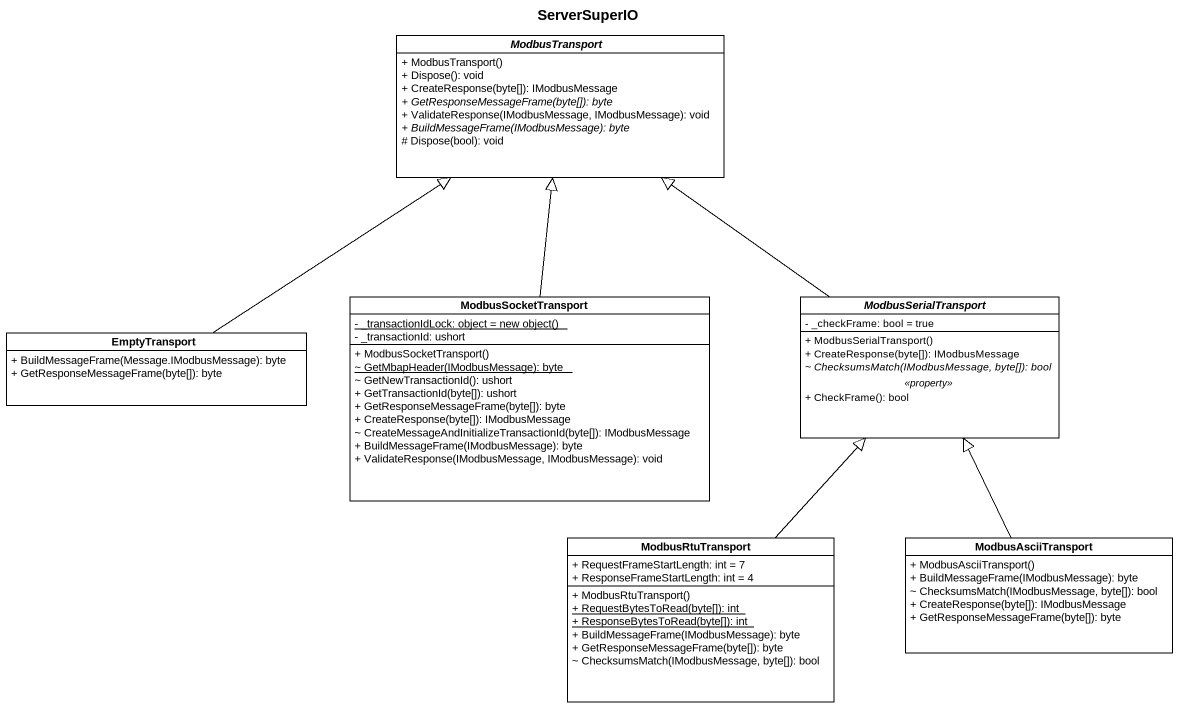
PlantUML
@startuml
title ServerSuperIO
hide circle
hide empty members
skinparam classAttributeIconSize 0
abstract class ModbusTransport {
  + ModbusTransport()
  + Dispose(): void
  + CreateResponse(byte[]): IModbusMessage
  {abstract} + GetResponseMessageFrame(byte[]): byte
  + ValidateResponse(IModbusMessage, IModbusMessage): void
  {abstract} + BuildMessageFrame(IModbusMessage): byte
  # Dispose(bool): void
}
class ModbusSocketTransport {
  {static} {field} - _transactionIdLock: object = new object()
  - _transactionId: ushort
  + ModbusSocketTransport()
  {static} ~ GetMbapHeader(IModbusMessage): byte
  ~ GetNewTransactionId(): ushort
  + GetTransactionId(byte[]): ushort
  + GetResponseMessageFrame(byte[]): byte
  + CreateResponse(byte[]): IModbusMessage
  ~ CreateMessageAndInitializeTransactionId(byte[]): IModbusMessage
  + BuildMessageFrame(IModbusMessage): byte
  + ValidateResponse(IModbusMessage, IModbusMessage): void
}
abstract class ModbusSerialTransport {
  - _checkFrame: bool = true
  --
  + ModbusSerialTransport()
  + CreateResponse(byte[]): IModbusMessage
  {abstract} ~ ChecksumsMatch(IModbusMessage, byte[]): bool
  .. <<property>> ..
  + CheckFrame(): bool
}
class EmptyTransport {
  + BuildMessageFrame(Message.IModbusMessage): byte
  + GetResponseMessageFrame(byte[]): byte
}
class ModbusRtuTransport {
  + RequestFrameStartLength: int = 7
  + ResponseFrameStartLength: int = 4
  + ModbusRtuTransport()
  {static} + RequestBytesToRead(byte[]): int
  {static} + ResponseBytesToRead(byte[]): int
  + BuildMessageFrame(IModbusMessage): byte
  + GetResponseMessageFrame(byte[]): byte
  ~ ChecksumsMatch(IModbusMessage, byte[]): bool
}
class ModbusAsciiTransport {
  + ModbusAsciiTransport()
  + BuildMessageFrame(IModbusMessage): byte
  ~ ChecksumsMatch(IModbusMessage, byte[]): bool
  + CreateResponse(byte[]): IModbusMessage
  + GetResponseMessageFrame(byte[]): byte
}
ModbusSocketTransport -up-|> ModbusTransport
ModbusSerialTransport -up-|> ModbusTransport
EmptyTransport -up-|> ModbusTransport
ModbusRtuTransport -up-|> ModbusSerialTransport
ModbusAsciiTransport -up-|> ModbusSerialTransport
@enduml
